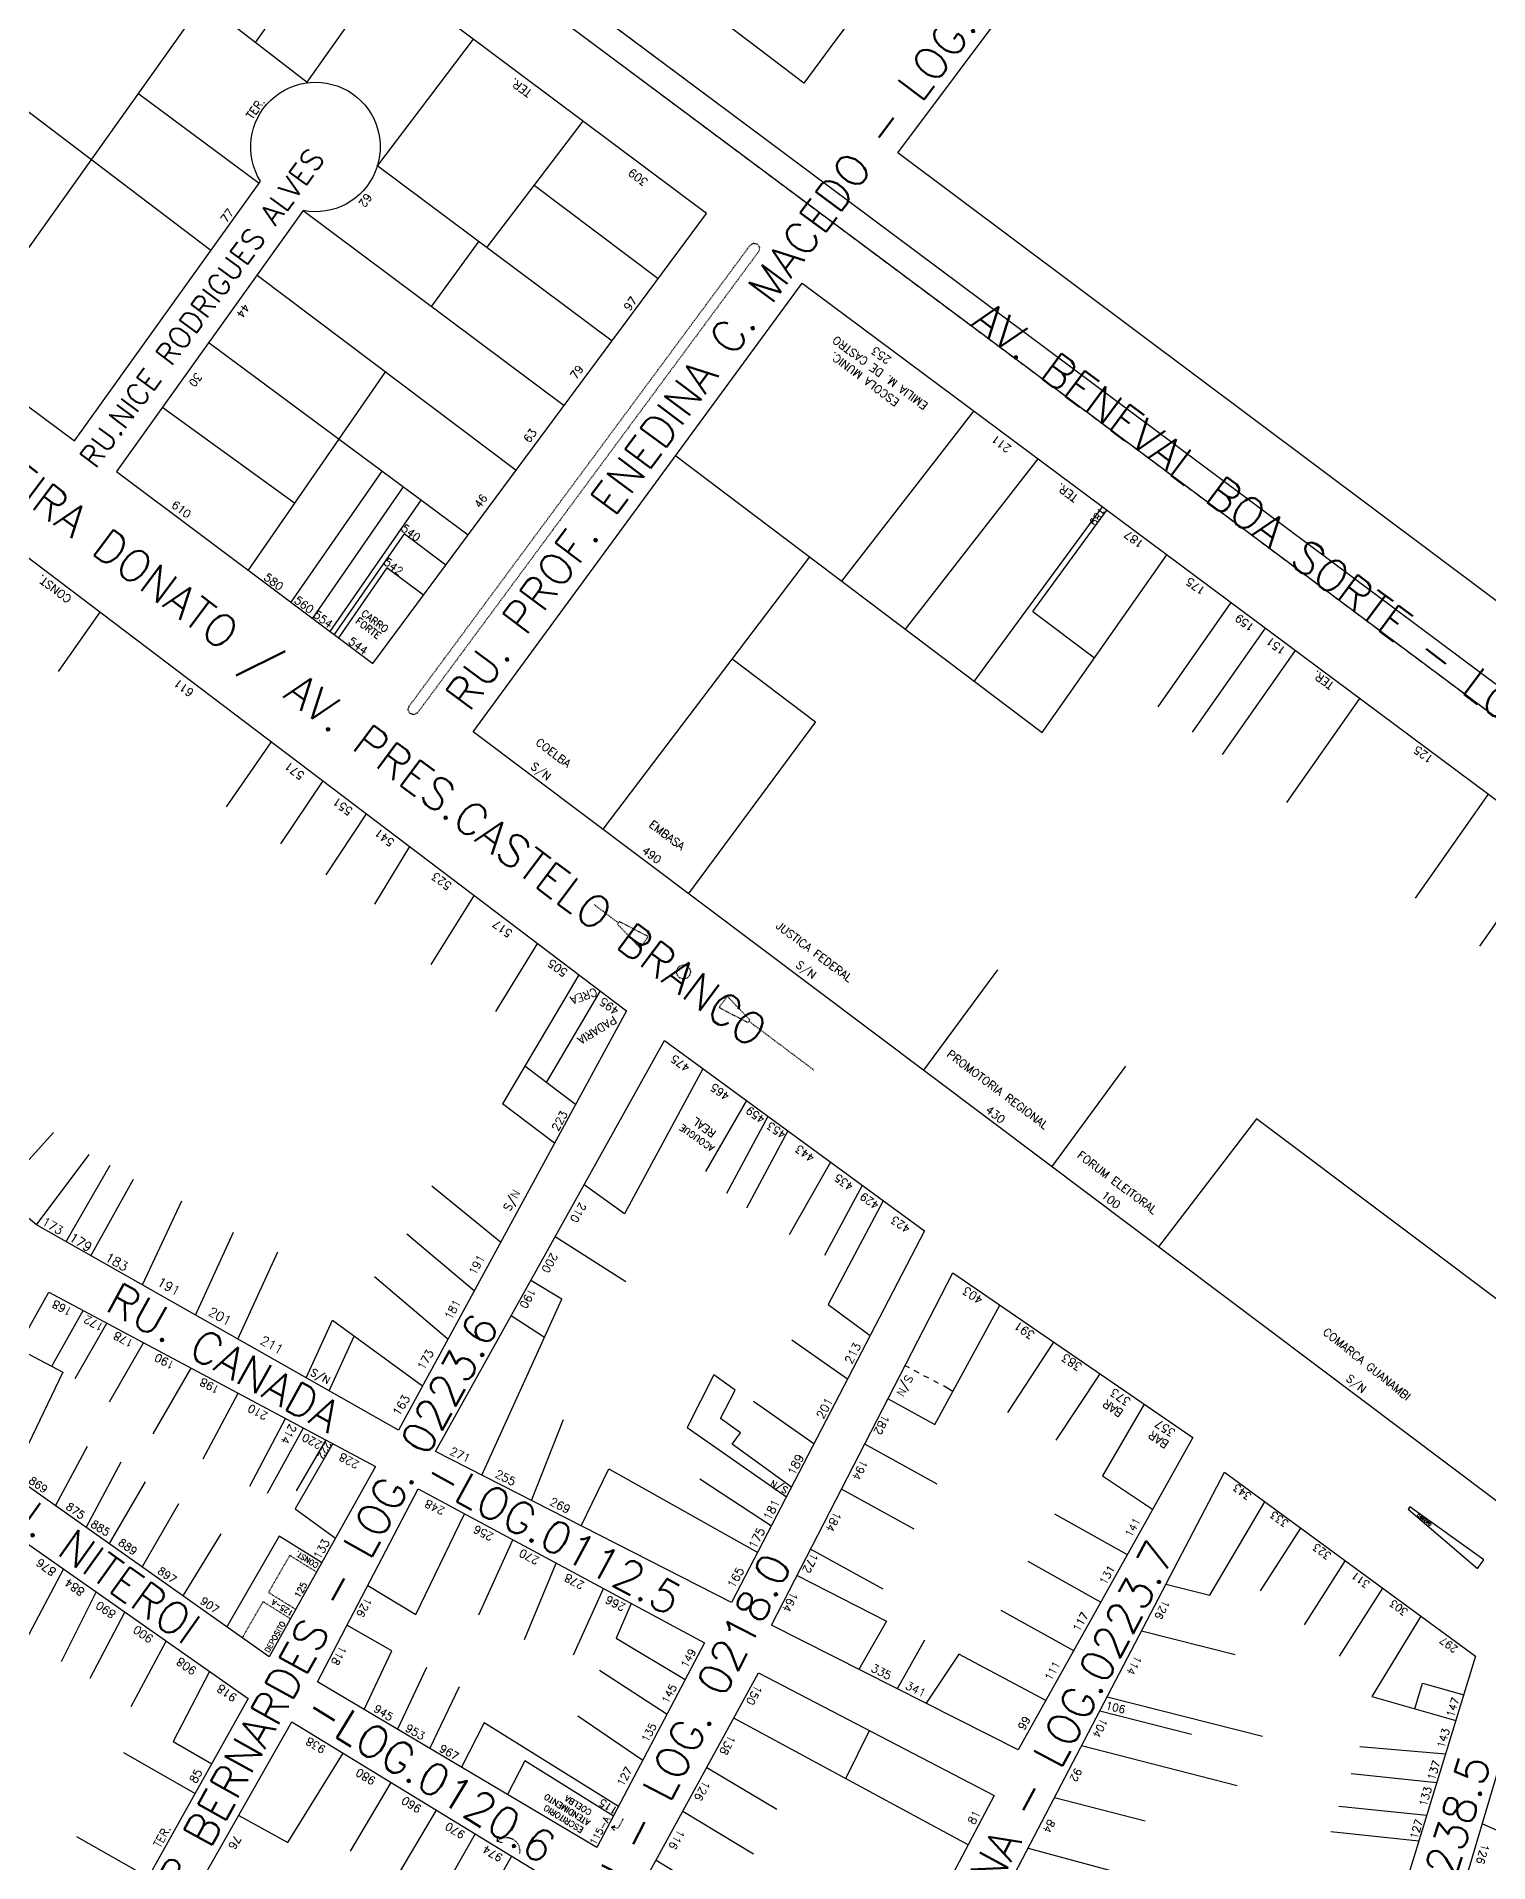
# Model space of a CAD drawing. Extents: x 714896 to 749292, y 8417558 to 8447149.
# Drawn here: x 738860.4 to 739131.9, y 8426925.1 to 8427266.6 of the extents above; entities that cross this region are included whole.
import ezdxf

# ---------------------------------------------------------------- set-up
doc = ezdxf.new("R2010")
doc.units = 0
doc.header["$MEASUREMENT"] = 0
doc.linetypes.add('ACAD_ISO03W100', pattern=[30, 12, -18])
for name, color, linetype in [('LOTE', 7, 'CONTINUOUS'), ('NUM-PORTA', 7, 'CONTINUOUS'), ('QUADRA', 6, 'CONTINUOUS'), ('TEXTO', 7, 'CONTINUOUS'), ('TEXTODERUA', 3, 'CONTINUOUS')]:
    doc.layers.add(name, color=color, linetype=linetype)
doc.styles.add('ROMANS', font='ROMANS.SHX', dxfattribs={"height": 1.5})

msp = doc.modelspace()

# ---------------------------------------------------------------- linework, layer by layer
at = {"layer": 'LOTE', "color": 7}
for p, q in [((738845.09, 8427207.64, 539.81), (738905.93, 8427293.13, 540.22)), ((738901.36, 8427265.49, 539.35), (738915.71, 8427285.82, 540.22)), ((738910.98, 8427258.08, 539.75), (738925.48, 8427278.52, 540.22)), ((738891.61, 8427273, 539.6), (738910.98, 8427258.08, 539.75)), ((738942.06, 8427266.12, 540.22), (738924.13, 8427242.45, 539.84)), ((738847.6, 8427261.08, 539.51), (738892.97, 8427226.64, 539.82)), ((738879.5, 8427255.89, 539.62), (738902, 8427239.19, 539.77)), ((738962.56, 8427250.79, 540.22), (738944.6, 8427227.18, 539.84)), ((738924.04, 8427242.52, 539.84), (738968.04, 8427209.71, 540.58)), ((738953.45, 8427238.82, 540.03), (738976.67, 8427221.34, 540.58)), ((738910.27, 8427234.04, 539.81), (738959.06, 8427197.6, 540.58)), ((738943.1, 8427228.34, 539.97), (738934.23, 8427216.19, 539.97)), ((738901.65, 8427221.94, 539.85), (738950.07, 8427185.48, 540.58)), ((738892.64, 8427209.3, 539.92), (738941.09, 8427173.37, 540.58)), ((738925.68, 8427203.92, 539.98), (738899.97, 8427166.8, 539.88)), ((738883.98, 8427197.19, 540.01), (738908.61, 8427179.37, 540)), ((739010.98, 8427164.73, -0.07), (739035.69, 8427196.55)), ((738979.95, 8427188.19), (739048.45, 8427136.42, -0.1)), ((739022.88, 8427155.74, -0.08), (739047.72, 8427187.59)), ((738924.96, 8427185.33, 540.06), (738907.97, 8427160.81, 539.88)), ((738928.97, 8427182.36, 540.06), (738911.97, 8427157.81, 539.88)), ((738932.27, 8427179.89, 538.93), (738915.26, 8427155.34, 538.74)), ((739035.78, 8427145.99, -0.09), (739059.75, 8427178.63)), ((739046.71, 8427159.07, -0.06), (739060.55, 8427178.03)), ((738929.12, 8427173.59, 540.58), (738916.06, 8427154.74, 538.74)), ((738925.93, 8427167.23, 540.58), (738916.86, 8427154.14, 538.74)), ((739004.96, 8427169.29, -0.03), (738966.32, 8427118.33)), ((739048.45, 8427136.42, -0.1), (739071.78, 8427169.67)), ((739070.15, 8427141.25, -0.06), (739083.81, 8427160.71)), ((738872.23, 8427158.94, 542.17), (738864.41, 8427147.86, 541.75)), ((739046.71, 8427159.07, -0.06), (739058.23, 8427150.36, -0.1)), ((739076.57, 8427136.47, -0.06), (739090.23, 8427155.93)), ((738990.41, 8427150.26), (739006.08, 8427138.43, -0.04)), ((739082.18, 8427132.29, -0.06), (739095.84, 8427151.75)), ((739094.21, 8427123.33, -0.06), (739107.87, 8427142.79)), ((739006.08, 8427138.43, -0.04), (738982.31, 8427106.32)), ((738904.24, 8427134.7, 542.17), (738895.84, 8427122.55, 541.72)), ((738913.94, 8427127.36, 542.17), (738906, 8427115.59, 541.74)), ((739118.27, 8427105.41, -0.06), (739131.94, 8427124.88)), ((738922.05, 8427121.23, 542.17), (738914.47, 8427109.82, 541.76)), ((739130.31, 8427096.45, -0.06), (739143.97, 8427115.92)), ((738930.15, 8427115.1, 542.17), (738923.61, 8427104.3, 541.8)), ((738942.21, 8427105.98, 542.17), (738934.12, 8427093.01, 541.79)), ((738954.09, 8427096.99, 542.17), (738946.23, 8427084.26, 541.88)), ((739040.09, 8427092.04, -0.06), (739026.27, 8427073.27)), ((738961.84, 8427091.12, 542.17), (738947.52, 8427066.98, 542.31)), ((738965.83, 8427088.11, 542.17), (738955.68, 8427070.99, 542.27)), ((738985.01, 8427073.54, 543.55), (738970.32, 8427046.4, 542.61)), ((739064.07, 8427074.01, -0.06), (739050.25, 8427055.25)), ((738993.15, 8427067.58, 543.55), (738985.47, 8427054.29, 542.95)), ((738997.19, 8427064.63, 543.55), (738989.45, 8427050.19, 543.04)), ((738853.29, 8427050.25, 539.48), (738863.54, 8427061.62, 540.5)), ((739000.9, 8427061.91, 543.55), (738993.16, 8427047.47, 543.04)), ((739088.57, 8427064.15, -0.15), (739070.24, 8427040.22)), ((739159.39, 8427010.92), (739088.57, 8427064.15, -0.15)), ((738860.38, 8427044.33, 540.12), (738870.22, 8427057.48, 540.56)), ((738865.91, 8427041.19, 540.75), (738874.13, 8427055.49, 540.6)), ((739008.87, 8427056.08, 543.55), (739001.12, 8427042.49, 543.11)), ((738870.55, 8427038.56, 540.75), (738878.53, 8427052.89, 540.65)), ((738947.17, 8427041.08, 542.31), (738934.34, 8427051.59, 541.68)), ((738970.32, 8427046.4, 542.61), (738962.78, 8427051.8, 542.27)), ((739014.82, 8427051.72, 543.55), (739007.78, 8427038.63, 543.16)), ((738880.18, 8427033.1, 540.75), (738887.55, 8427048.84, 540.8)), ((739018.75, 8427048.84, 543.55), (739008.44, 8427029.45, 543.13)), ((738890.12, 8427027.46, 540.75), (738897.19, 8427042.95, 540.95)), ((738942.23, 8427032.01, 542.31), (738929.66, 8427042.61, 541.6)), ((738970.63, 8427033.67, 542.67), (738957.38, 8427042.1, 542.27)), ((738898.06, 8427022.95, 540.75), (738905.5, 8427039.28, 541.08)), ((738937.3, 8427022.93, 542.31), (738923.61, 8427034.63, 541.46)), ((738958.61, 8427030.44, 542.47), (738952.84, 8427033.95, 542.27)), ((738943.66, 8426997.54, 542.27), (738958.61, 8427030.44, 542.47)), ((738863.22, 8427017.93, 541.3), (738869.1, 8427028.3, 542.07)), ((738955.37, 8427023.28, 542.46), (738949.15, 8427027.33, 542.27)), ((739008.44, 8427029.45, 543.13), (739016.31, 8427023.62, 543.25)), ((739028.42, 8427007, 543.95), (739040.55, 8427029.31, 543.93)), ((738867.63, 8427015.58, 541.3), (738873.51, 8427025.94, 542.07)), ((738910.79, 8427015.73, 540.75), (738915.72, 8427026.53, 540.97)), ((738915.14, 8427013.26, 540.75), (738919.82, 8427023.53, 540.96)), ((738915.72, 8427026.53, 541.19), (738932.56, 8427014.24, 542.31)), ((738856.81, 8427021.28, 542.05), (738865.3, 8427016.81, 541.21)), ((738874.03, 8427011.25, 540.97), (738880.36, 8427022.29, 542.07)), ((739012.08, 8427015.47, 543.25), (739001.66, 8427022.74, 543.05)), ((739042.04, 8427009.24, 544.03), (739050.67, 8427022.37, 543.93)), ((738865.3, 8427016.81, 541.21), (738856.03, 8426997.42, 537.75)), ((738882.19, 8427005.25, 540.81), (738889.28, 8427017.54, 542.07)), ((738987.03, 8427016.27, 542.86), (738982.09, 8427006.42, 542.79)), ((738991.02, 8427013.42, 542.91), (738987.03, 8427016.27, 542.86)), ((738988.3, 8427008.11, 542.87), (738991.02, 8427013.42, 542.91)), ((739051.09, 8427004.09, 543.93), (739059.3, 8427016.45, 543.93)), ((738891.53, 8427000.6, 540.85), (738898.1, 8427012.84, 542.07)), ((739005.79, 8427003.35, 543.25), (738994.45, 8427011.3, 542.96)), ((739019.64, 8427011.77, 544.18), (739028.42, 8427007, 543.95)), ((739067.53, 8427010.81, 543.93), (739059.73, 8426997.4, 543.79)), ((738900.25, 8426995.45, 540.88), (738906.93, 8427008.13, 542.08)), ((738952.96, 8426992.79, 542.27), (738958.96, 8427007.9, 542.53)), ((738982.09, 8427006.42, 542.79), (739000.66, 8426993.47, 543.25)), ((738992.04, 8427005.46, 542.92), (738988.3, 8427008.11, 542.87)), ((738903.6, 8426994.16, 540.94), (738910.29, 8427006.34, 542.08)), ((738915.78, 8427003.41, 542.08), (738908.76, 8426991.2, 541.02)), ((738914.47, 8427004.13, 542.07), (738908.97, 8426994.56, 541.14)), ((738990.5, 8427003.29, 542.9), (738992.04, 8427005.46, 542.92)), ((739001.6, 8426995.27, 543.25), (738990.5, 8427003.29, 542.9)), ((739028.85, 8426995.86, 543.9), (739015.29, 8427003.33, 544.18)), ((738869.87, 8427002.87, 540.19), (738863.93, 8426991.83, 537.75)), ((738876.16, 8426999.96, 540.19), (738869.65, 8426987.78, 537.75)), ((738880.67, 8426996.29, 540.09), (738873.96, 8426984.74, 537.75)), ((738962.27, 8426988.03, 542.27), (738967.41, 8426998.68, 542.57)), ((738967.41, 8426998.68, 542.57), (738995.26, 8426983.05, 543.25)), ((738997.82, 8426987.99, 543.25), (738984.47, 8426996.74, 542.79)), ((739059.73, 8426997.4, 543.79), (739069.12, 8426991.16, 543.43)), ((739024.5, 8426987.41, 543.9), (739010.94, 8426994.88, 544.18)), ((738886.95, 8426992.13, 540.08), (738880.11, 8426980.38, 537.75)), ((738908.76, 8426991.2, 541.02), (738916.28, 8426985.75, 541.38)), ((738931.34, 8426971.47, 543.12), (738940.45, 8426990.26, 543.7)), ((739050.75, 8426990.31, 543.87), (739064.37, 8426982.65, 543.42)), ((739079.8, 8426975.1, 542.95), (739090.11, 8426992.52, 542.96)), ((738894.86, 8426986.56, 540.13), (738887.77, 8426974.96, 537.75)), ((738905.76, 8426986.09, 540.73), (738896, 8426969.14, 537.75)), ((738913.71, 8426981.15, 541.38), (738905.76, 8426986.09, 540.73)), ((739096.81, 8426987.61, 542.96), (739089.27, 8426975.9, 543.16)), ((738943.12, 8426971.39, 543.12), (738949.44, 8426985.43, 543.7)), ((739018.72, 8426976.2, 543.9), (739005.17, 8426983.66, 544.18)), ((738858.5, 8426966.87, 539.72), (738865.42, 8426979.95, 540.98)), ((738951.65, 8426966.78, 543.06), (738957.59, 8426981.05, 543.7)), ((739045.76, 8426981.46, 543.89), (739059.42, 8426973.79, 543.42)), ((739105.11, 8426981.53, 542.96), (739097.5, 8426969.53, 543.38)), ((738865.02, 8426962.69, 539.74), (738871.55, 8426975.66, 540.98)), ((738922.32, 8426976.86, 543.7), (738931.34, 8426971.47, 543.12)), ((738960.8, 8426963.89, 543.07), (738966.4, 8426976.32, 543.7)), ((739002.65, 8426978.78, 544.18), (739019.35, 8426970.23, 543.92)), ((739071.62, 8426977.12, 542.51), (739079.8, 8426975.1, 542.95)), ((739112.14, 8426976.39, 542.96), (739104.04, 8426963.65, 543.56)), ((738971.61, 8426973.52, 543.7), (738968.77, 8426967.05, 543.26)), ((739040.71, 8426972.28, 543.94), (739054.36, 8426964.74, 543.42)), ((738870.43, 8426959.53, 539.71), (738876.9, 8426971.9, 540.98)), ((738926.85, 8426964.68, 542.89), (738918.43, 8426969.43, 543.7)), ((739019.35, 8426970.23, 543.92), (739014.17, 8426961.19, 544.43)), ((739119.3, 8426971.14, 542.96), (739110.1, 8426956.12, 543.77)), ((738878.07, 8426954.22, 539.5), (738884.62, 8426966.49, 540.98)), ((738968.77, 8426967.05, 543.26), (738981.72, 8426959.31, 542.91)), ((739026.49, 8426966.63, 543.92), (739021.32, 8426957.58, 544.43)), ((739067.06, 8426968.4, 542.51), (739084.59, 8426964, 543.25)), ((738921.68, 8426953.68, 541.52), (738926.85, 8426964.68, 542.89)), ((739032.89, 8426964.04, 544.09), (739026.75, 8426954.84, 544.43)), ((739049.13, 8426955.4, 543.42), (739032.89, 8426964.04, 544.09)), ((738892.76, 8426960.79, 540.98), (738885.91, 8426947.67, 16.69)), ((738933.32, 8426961.56, 542.74), (738927.92, 8426949.98, 541.52)), ((738965.68, 8426961.04, 543.04), (738978.31, 8426952.81, 542.91)), ((739119.61, 8426958.61, 545.09), (739127.31, 8426956.42, 545.09)), ((738939.45, 8426957.93, 542.64), (738933.92, 8426946.43, 541.52)), ((739060.63, 8426956.08, 542.51), (739089.7, 8426948.68, 543.78)), ((739110.1, 8426956.12, 543.92), (739125.84, 8426951.64, 545.09)), ((738961.65, 8426952.53, 542.8), (738973.78, 8426944.21, 542.91)), ((739034.64, 8426928.39, 545.54), (738990.8, 8426952.08, 543.68)), ((739059.24, 8426953.42, 542.51), (739076.37, 8426949.06, 543.26)), ((738944.08, 8426951.18, 542.42), (738939.89, 8426942.89, 541.52)), ((738969.21, 8426935.52, 542.91), (738944.08, 8426951.18, 542.42)), ((739011.75, 8426940.75, 543.73), (739016.15, 8426949.74, 543.06)), ((738876.66, 8426945.63, 538.86), (738890.05, 8426938, 537.48)), ((738885.91, 8426947.67, 16.69), (738893.14, 8426943.55)), ((738907.37, 8426928.78, 541.22), (738917.75, 8426945.49, 542.56)), ((739055.85, 8426946.93, 542.51), (739084.91, 8426939.47, 543.8)), ((739123.9, 8426945.31, 545.09), (739107.9, 8426946.73, 544)), ((738951.68, 8426944.09, 542.21), (738948.49, 8426937.79, 541.52)), ((738968.28, 8426933.75, 542.91), (738951.68, 8426944.09, 542.59)), ((738985.73, 8426942.82, 543.68), (738998.85, 8426935.05, 543.83)), ((739122.26, 8426939.98, 545.09), (739106.24, 8426941.66, 544.06)), ((738919.13, 8426927.2, 541.54), (738926.71, 8426940.01, 542.56)), ((738927.57, 8426922.04, 541.54), (738935.16, 8426934.85, 542.56)), ((738981.29, 8426934.7, 543.68), (738994.48, 8426926.72, 543.91)), ((739050.79, 8426937.25, 542.51), (739067.72, 8426932.87, 543.27)), ((739120.39, 8426933.87, 545.09), (739103.94, 8426935.56, 544.1)), ((738898.2, 8426933.86, 540.67), (738907.37, 8426928.78, 541.22)), ((739146.01, 8426925.54, 543.17), (739130.77, 8426932.3, 543.36)), ((738867.88, 8426929.93, 538.86), (738881.27, 8426922.3, 537.48)), ((738942.39, 8426930.44, 542.56), (738937.19, 8426921.23, 541.71)), ((739118.92, 8426929.09, 545.09), (739102.47, 8426930.78, 544.1)), ((738949.23, 8426926.28, 542.56), (738944.2, 8426917.39, 541.74)), ((738976.26, 8426925.52, 543.68), (738989.64, 8426917.4, 543.95)), ((739045.83, 8426927.75, 542.51), (739063.11, 8426923.1, 543.3))]:
    msp.add_line(p, q, dxfattribs=at)
at = {"layer": 'LOTE', "color": 7, "ltscale": 0.1}
for p, q in [((739023.65, 8427017.56, 544.14), (739022.84, 8427017.99, 544.18)), ((739025.46, 8427016.6, 544.07), (739024.55, 8427017.08, 544.11)), ((739027.27, 8427015.64, 544.02), (739026.36, 8427016.12, 544.05)), ((739029.09, 8427014.68, 543.98), (739028.18, 8427015.16, 544)), ((739031.76, 8427013.15, 543.95), (739029.99, 8427014.2, 543.96))]:
    msp.add_line(p, q, dxfattribs=at)
at = {"layer": 'LOTE', "color": 7, "linetype": 'ACAD_ISO03W100', "ltscale": 0.005}
for p, q in [((738907.74, 8426982.51, 540.41), (738903.75, 8426975.58, 539.19)), ((738912.75, 8426979.4, 541.38), (738907.74, 8426982.51, 540.97)), ((738902.75, 8426973.85, 538.89), (738898.86, 8426967.11, 537.7)), ((738907.87, 8426970.67, 541.38), (738902.75, 8426973.85, 540.96)), ((738908.87, 8426972.4, 541.38), (738903.75, 8426975.58, 540.96))]:
    msp.add_line(p, q, dxfattribs=at)
for points, elevation in [([(738779.8, 8427409.25), (738884.7, 8427330.98), (738892.42, 8427325.23), (738996.85, 8427247.31), (739012.8, 8427235.41), (739212.25, 8427086.6), (739212.71, 8427086.26), (739213.27, 8427085.5), (739213.48, 8427084.81), (739213.49, 8427084.09), (739213.34, 8427083.53), (739212.85, 8427082.74), (739212.4, 8427082.34), (739211.5, 8427081.97), (739210.85, 8427081.92), (739209.91, 8427082.17), (739209.05, 8427082.75), (739010.36, 8427230.99), (738995.91, 8427241.77), (738889.58, 8427321.1), (738878.57, 8427329.32), (738780.5, 8427402.49)], 537.31), ([(738964.66, 8427104.24), (738969.21, 8427100.81)], 542.17), ([(739005.77, 8427073.29), (738993.62, 8427082.42)], 542.17)]:
    msp.add_lwpolyline(points, dxfattribs=dict(at, elevation=elevation))
msp.add_lwpolyline([(738995.45, 8427226.38), (738931.66, 8427140.12), (738931.01, 8427139.74), (738930.26, 8427139.93), (738929.87, 8427140.6), (738930.05, 8427141.31), (738993.85, 8427227.56), (738994.49, 8427227.95), (738995.24, 8427227.77), (738995.63, 8427227.11), (738995.45, 8427226.38)], close=True, dxfattribs=at)
at = {"layer": 'LOTE', "color": 7, "linetype": 'CONTINUOUS', "elevation": 540.58, "flags": 128}
for points in [[(738936.92, 8427167.75), (738929.12, 8427173.59)], [(738932.75, 8427162.13), (738925.93, 8427167.23)]]:
    msp.add_lwpolyline(points, dxfattribs=at)
at = {"layer": 'LOTE', "color": 7, "linetype": 'ACAD_ISO03W100', "ltscale": 0.001, "elevation": 542.17}
for points in [[(738969.39, 8427101.05), (738969.03, 8427100.57), (738973.24, 8427096.16), (738974.8, 8427098.24)], [(738993.8, 8427082.66), (738989.59, 8427087.08), (738988.03, 8427085), (738993.44, 8427082.18)]]:
    msp.add_lwpolyline(points, close=True, dxfattribs=at)
at = {"layer": 'LOTE', "color": 7, "linetype": 'CONTINUOUS', "flags": 128}
for points in [[(738961.18, 8427066.82), (738951.69, 8427074.01)], [(738957.25, 8427059.61), (738947.52, 8427066.98)]]:
    msp.add_lwpolyline(points, dxfattribs=at)
at = {"layer": 'LOTE', "color": 7, "elevation": 545.09, "flags": 128}
msp.add_lwpolyline([(739118.15, 8426953.83), (739119.61, 8426958.61)], dxfattribs=at)
at = {"layer": 'LOTE', "color": 3, "linetype": 'ACAD_ISO03W100', "ltscale": 0.002, "flags": 128}
msp.add_lwpolyline([(738970.07, 8426933.21), (738969.17, 8426931.47), (738967.9, 8426931.7)], dxfattribs=at)
at = {"layer": 'LOTE', "color": 3, "flags": 128}
for points in [[(738967.9, 8426931.7), (738968.58, 8426932.02)], [(738967.9, 8426931.7), (738968.49, 8426931.08)]]:
    msp.add_lwpolyline(points, dxfattribs=at)
at = {"layer": 'LOTE', "color": 7, "flags": 128}
for points in [[(738946.56, 8426929.07), (738946.73, 8426930)], [(738946.56, 8426929.07), (738947.45, 8426928.83)]]:
    msp.add_lwpolyline(points, dxfattribs=at)
at = {"layer": 'LOTE', "color": 7, "linetype": 'ACAD_ISO03W100', "ltscale": 0.003, "flags": 128}
msp.add_lwpolyline([(738950.8, 8426926.73), (738950.81, 8426927.49), (738950.58, 8426928.28), (738950.06, 8426929), (738949.55, 8426929.38), (738948.69, 8426929.69), (738947.74, 8426929.67), (738947.15, 8426929.47), (738946.56, 8426929.07)], dxfattribs=at)
at = {"layer": 'LOTE', "color": 7, "linetype": 'ACAD_ISO03W100', "ltscale": 0.004}
msp.add_circle((738981.39, 8427091.64, 542.17), 1.3, dxfattribs=at)
at = {"layer": 'QUADRA', "color": 6, "elevation": 537.31}
msp.add_lwpolyline([(738779.8, 8427409.25), (738884.7, 8427330.98), (738892.42, 8427325.23), (738996.85, 8427247.31), (739012.8, 8427235.41), (739212.25, 8427086.6), (739212.71, 8427086.26), (739213.27, 8427085.5), (739213.48, 8427084.81), (739213.49, 8427084.09), (739213.34, 8427083.53), (739212.85, 8427082.74), (739212.4, 8427082.34), (739211.5, 8427081.97), (739210.85, 8427081.92), (739209.91, 8427082.17), (739209.05, 8427082.75), (739010.36, 8427230.99), (738995.91, 8427241.77), (738889.58, 8427321.1), (738878.57, 8427329.32), (738780.5, 8427402.49)], dxfattribs=at)
at = {"layer": 'QUADRA', "color": 6, "linetype": 'CONTINUOUS'}
for points in [[(739221.85, 8427094.85), (739021.46, 8427244.82), (739075.4, 8427316.92), (739276.04, 8427167.01), (739272.43, 8427162.21), (739274.03, 8427161), (739271.02, 8427157), (739269.43, 8427158.21), (739221.85, 8427094.85)], [(738744.27, 8427141.42), (738799.1, 8427214.33), (738970.74, 8427084.39), (738928.06, 8427005.94), (738860.38, 8427044.33), (738744.27, 8427141.42)], [(739129.89, 8426980.04), (739131.05, 8426981.67), (739117.23, 8426991.57), (739116.94, 8426991.16)]]:
    msp.add_lwpolyline(points, close=True, dxfattribs=at)
at = {"layer": 'QUADRA', "color": 6}
msp.add_lwpolyline([(738790.46, 8427248.28), (738867.46, 8427191), (738902, 8427239.19), (738902.26, 8427239.55, -4.773608), (738910.27, 8427234.04), (738875.33, 8427185.26), (738923.27, 8427149.34), (738985.69, 8427233.5), (738881.82, 8427311.16), (738847.6, 8427261.08, -4.609024)], format="xyb", dxfattribs=at)
at = {"layer": 'QUADRA', "color": 6, "linetype": 'CONTINUOUS'}
msp.add_lwpolyline([(739016.15, 8427274.45), (739008.83, 8427264.54), (739003.91, 8427257.88), (739003.91, 8427257.88), (738995.52, 8427264.24), (738986.26, 8427271.27)], dxfattribs=at)
at = {"layer": 'QUADRA', "color": 6}
for points in [[(739003.61, 8427220.44), (739074.11, 8427167.94), (739204.2, 8427071.06), (739141.38, 8426986.75), (739048.64, 8427056.46), (738942.07, 8427136.56)], [(738977.82, 8427078.8), (739026.47, 8427043.19), (738990.39, 8426973.67), (738935.01, 8427001.96), (738977.82, 8427078.8)], [(739031.77, 8427035.33), (739076.64, 8427004.57), (739043.96, 8426946.15), (738997.84, 8426969.44), (739031.77, 8427035.33)], [(738862.67, 8427031.72), (738923.79, 8426999.14), (738903.9, 8426963.55), (738846.99, 8427003.76), (738862.67, 8427031.72)], [(739086.22, 8426822.57), (739011.37, 8426861.77), (739082.55, 8426998.05), (739129.53, 8426963.66), (739086.22, 8426822.57)], [(738844.12, 8426994.88), (738899.98, 8426955.76), (738848.35, 8426863.53), (738792.99, 8426888.46), (738844.12, 8426994.88)], [(738931.76, 8426994.93), (738985.33, 8426966.15), (738965.2, 8426927.9), (738912.9, 8426958.84), (738931.76, 8426994.93)], [(738995.43, 8426960.55), (739039.49, 8426937.59), (739001.84, 8426866.19), (738956.21, 8426888.87), (738995.43, 8426960.55)], [(739138.23, 8426957.43), (739190.47, 8426917.96), (739173.83, 8426865.38), (739116.52, 8426884.27), (739138.23, 8426957.43)], [(738908.13, 8426951.37), (738960.66, 8426919.29), (738916.83, 8426833.83), (738856.1, 8426859.7), (738908.13, 8426951.37)]]:
    msp.add_lwpolyline(points, close=True, dxfattribs=at)

# ---------------------------------------------------------------- texts
at = {"layer": 'NUM-PORTA', "color": 7, "style": 'ROMANS'}
for s, height, rotation, p in [('309', 1.524, 143.2154, (738974.91, 8427239.68)), ('62', 1.501, 234.5275, (738922.03, 8427237.43)), ('77', 1.495, 54.2248, (738895.9, 8427231.61)), ('44', 1.492, 234.6088, (738899.17, 8427216.77)), ('97', 1.5, 53.5082, (738971.29, 8427215.14)), ('253', 1.506, 143.3431, (739020.37, 8427206.39)), ('79', 1.496, 53.5082, (738961.27, 8427202.36)), ('30', 1.487, 234.633, (738890.25, 8427203.85)), ('63', 1.496, 53.5067, (738952.54, 8427190.47)), ('211', 1.508, 143.3256, (739042.84, 8427189.83)), ('46', 1.496, 53.5236, (738943.3, 8427178.23)), ('610', 1.494, 323.3394, (738885.48, 8427178.7)), ('189', 1.4, 233.3222, (739059.33, 8427178.64, -540.67)), ('540', 1.497, 323.2681, (738928.4, 8427174.32)), ('187', 1.508, 143.3222, (739067.64, 8427172)), ('542', 1.497, 323.2681, (738925.16, 8427168)), ('580', 1.496, 323.3072, (738902.74, 8427165.16)), ('175', 1.488, 143.0521, (739079.15, 8427163.22)), ('560', 1.497, 323.2681, (738908.43, 8427160.86)), ('554', 1.497, 323.2681, (738912.01, 8427158.15)), ('159', 1.488, 143.0521, (739088.31, 8427156.39)), ('544', 1.497, 323.2681, (738918.54, 8427153.2)), ('151', 1.488, 143.0521, (739094.18, 8427152.03)), ('611', 1.513, 143.0272, (738889.94, 8427144.17)), ('571', 1.513, 143.0257, (738910.62, 8427128.67)), ('S/N', 1.487, 323.0647, (738952.65, 8427129.8)), ('551', 1.513, 143.0227, (738919.64, 8427122)), ('541', 1.513, 143.0265, (738927.46, 8427116.17)), ('490', 1.488, 323.0617, (738973.46, 8427114.06)), ('523', 1.513, 143.0644, (738938.15, 8427108.04)), ('517', 1.513, 143.2001, (738949.53, 8427099.16)), ('505', 1.513, 143.2643, (738959.84, 8427091.83)), ('S/N', 1.488, 323.0568, (739002.24, 8427092.7)), ('495', 1.513, 143.2643, (738969.52, 8427084.65)), ('475', 1.465, 143.0679, (738982.74, 8427073.99)), ('465', 1.462, 143.9646, (738990.16, 8427068.68)), ('223', 1.51, 61.3701, (738957.94, 8427061.72)), ('459', 1.461, 143.942, (738996.78, 8427064.37, -543.55)), ('453', 1.461, 143.942, (739000.71, 8427061.49, -543.55)), ('443', 1.462, 143.961, (739006.05, 8427057.16)), ('S/N', 1.513, 61.2352, (738948.92, 8427046.74)), ('435', 1.464, 144.0503, (739013.33, 8427051.77)), ('210', 1.502, 240.4101, (738962.01, 8427048.67)), ('429', 1.467, 144.1773, (739018.13, 8427048.28)), ('100', 1.488, 321.2252, (739059.38, 8427049.62)), ('173', 1.61, 329.2781, (738861.2, 8427044.5)), ('423', 1.486, 145.0867, (739023.99, 8427043.91)), ('179', 1.725, 328.2912, (738866.31, 8427041.51)), ('183', 1.737, 330.7716, (738873, 8427037.74)), ('191', 1.515, 61.1948, (738942.44, 8427034.77)), ('200', 1.502, 240.4107, (738956.68, 8427039.27)), ('191', 1.725, 330.9856, (738882.76, 8427033.14)), ('190', 1.502, 240.8624, (738952.55, 8427032.63)), ('403', 1.547, 145.7662, (739037.59, 8427030.64)), ('168', 1.495, 152.1796, (738867.21, 8427028.55)), ('172', 1.496, 151.9984, (738873.13, 8427025.69)), ('201', 1.731, 330.9525, (738892.33, 8427027.55)), ('181', 1.517, 61.1002, (738937.93, 8427026.43)), ('178', 1.496, 151.9984, (738878.7, 8427022.63)), ('391', 1.552, 145.6199, (739047.24, 8427024.07)), ('190', 1.496, 151.9984, (738886.37, 8427018.54)), ('211', 1.729, 331.0494, (738902.04, 8427022.18)), ('173', 1.525, 60.7866, (738932.85, 8427017.02)), ('213', 1.571, 62.4737, (739012.81, 8427018.17)), ('383', 1.553, 145.5988, (739056.1, 8427018.13)), ('S/N', 1.4, 331.0494, (738911.45, 8427016.34)), ('198', 1.497, 151.9414, (738894.81, 8427013.96)), ('S/N', 1.504, 241.9393, (739023.09, 8427016.43)), ('373', 1.55, 145.6238, (739065.19, 8427011.61)), ('S/N', 1.488, 321.2252, (739105.15, 8427015.34)), ('210', 1.497, 151.9189, (738903.81, 8427009.04)), ('163', 1.579, 58.569, (738928.22, 8427008.44)), ('201', 1.572, 62.4959, (739007.55, 8427007.9)), ('214', 1.497, 241.6254, (738907.8, 8427007.24)), ('182', 1.504, 242.7239, (739018.67, 8427009.01)), ('357', 1.534, 145.6951, (739073.53, 8427005.8)), ('220', 1.498, 151.8682, (738913.95, 8427003.6)), ('222', 1.298, 241.6291, (738914.5, 8427003.92)), ('228', 1.503, 151.6917, (738920.9, 8426999.94)), ('271', 1.528, 334.2874, (738937.53, 8427001.49)), ('189', 1.573, 62.4865, (739002.13, 8426997.34)), ('194', 1.503, 242.7517, (739014.61, 8427000.55)), ('869', 1.451, 324.9042, (738858.77, 8426996.19)), ('255', 1.534, 333.4088, (738946.01, 8426997.23)), ('S/N', 1.259, 152.5245, (739001.09, 8426995.1)), ('248', 1.485, 153.1259, (738936.91, 8426991.3)), ('269', 1.535, 333.3029, (738956.21, 8426992.05)), ('343', 1.395, 143.1419, (739087.74, 8426993.85)), ('875', 1.45, 324.8546, (738865.73, 8426991.32)), ('181', 1.572, 62.329, (738997.6, 8426988.9)), ('184', 1.504, 242.7061, (739009.66, 8426990.87)), ('333', 1.393, 143.4983, (739094.69, 8426988.78)), ('885', 1.45, 327.7212, (738870.37, 8426988)), ('256', 1.487, 152.3898, (738946.01, 8426986.46)), ('175', 1.571, 62.1836, (738994.85, 8426983.6)), ('141', 1.456, 60.7941, (739065.14, 8426985.74)), ('889', 1.451, 324.8391, (738875.52, 8426984.59)), ('133', 1.532, 60.7903, (738913.39, 8426981.58)), ('270', 1.487, 152.1852, (738954.56, 8426982)), ('172', 1.504, 242.7837, (739005.34, 8426983.15)), ('323', 1.394, 143.4035, (739102.65, 8426982.71)), ('876', 1.524, 144.8554, (738864.21, 8426979.77)), ('897', 1.451, 324.8083, (738882.87, 8426979.28)), ('165', 1.564, 60.6192, (738990.84, 8426976.23)), ('131', 1.455, 60.8021, (739060.33, 8426976.87)), ('311', 1.394, 143.3721, (739109.88, 8426977.38)), ('884', 1.524, 144.8639, (738869.54, 8426976.03)), ('125', 1.2, 60.7612, (738909.56, 8426974.4)), ('278', 1.487, 152.2373, (738962.99, 8426977.37)), ('890', 1.524, 144.8517, (738875.37, 8426971.81)), ('907', 1.452, 324.7973, (738890.83, 8426973.67)), ('125-A', 1, 147.5519, (738908.5, 8426971.95)), ('126', 1.461, 241.7941, (738921.9, 8426974.79)), ('266', 1.486, 152.2902, (738970.7, 8426973.28)), ('164', 1.504, 242.7837, (739001.54, 8426975.85)), ('126', 1.445, 242.1617, (739071.15, 8426974.33)), ('303', 1.394, 143.3041, (739117.02, 8426972.2)), ('900', 1.524, 144.8784, (738882.36, 8426967.26)), ('117', 1.456, 60.821, (739055.38, 8426968.09)), ('297', 1.401, 141.8127, (739126.37, 8426965.23)), ('908', 1.525, 144.7838, (738890.45, 8426961.27)), ('118', 1.461, 241.4976, (738917.2, 8426965.77)), ('149', 1.435, 61.1832, (738982.05, 8426961.31)), ('335', 1.52, 333.1077, (739016.31, 8426960.93)), ('111', 1.458, 60.8729, (739050.12, 8426958.92)), ('114', 1.446, 242.111, (739065.91, 8426963.94)), ('341', 1.52, 333.1077, (739022.73, 8426957.68)), ('918', 1.525, 144.4428, (738898, 8426956.24)), ('145', 1.433, 61.5782, (738978.47, 8426954.68)), ('150', 1.501, 240.7661, (738994.91, 8426958.42)), ('147', 1.451, 73.2475, (739125.43, 8426952.09)), ('945', 1.47, 328.2567, (738923.28, 8426953.45)), ('99', 1.464, 61.0646, (739045.13, 8426949.71)), ('106', 1.446, 346.0534, (739060.21, 8426953.8, 542.59)), ('938', 1.49, 148.4359, (738914.6, 8426946.61)), ('953', 1.47, 329.9241, (738929.21, 8426949.79)), ('135', 1.432, 61.7194, (738974.69, 8426947.4)), ('138', 1.498, 241.2542, (738989.91, 8426949.08)), ('104', 1.446, 242.0316, (739059.53, 8426952.22)), ('143', 1.451, 73.2475, (739123.66, 8426946.33)), ('967', 1.47, 329.8483, (738935.55, 8426945.99)), ('85', 1.528, 60.8176, (738890.2, 8426939.73)), ('980', 1.49, 148.4922, (738923.95, 8426940.75)), ('127', 1.433, 61.4405, (738970.12, 8426939.19)), ('92', 1.446, 241.959, (739054.71, 8426942.87)), ('137', 1.451, 73.1222, (739121.88, 8426940.32)), ('126', 1.497, 241.3124, (738985.16, 8426940.5)), ('133', 1.451, 73.1167, (739120.31, 8426935.43)), ('960', 1.49, 148.5043, (738932.53, 8426935.5)), ('115', 1.4, 147.3106, (738969.21, 8426935.13)), ('970', 1.49, 148.5111, (738940.68, 8426930.68)), ('115-A', 1.3, 60.181, (738964.86, 8426928.19)), ('81', 1.51, 62.1232, (739035.79, 8426932.03)), ('84', 1.446, 241.9414, (739049.7, 8426933.29)), ('127', 1.452, 73.0012, (739118.6, 8426929.32)), ('76', 1.481, 240.5282, (738897.43, 8426930.29)), ('974', 1.49, 148.5111, (738947.71, 8426926.38)), ('116', 1.497, 241.3062, (738980.39, 8426931.41)), ('126', 1.491, 253.2618, (739130.7, 8426928.7))]:
    msp.add_text(s, height=height, rotation=rotation, dxfattribs=at).set_placement(p)
at = {"layer": 'NUM-PORTA', "style": 'ROMANS'}
for s, height, rotation, p in [('125', 1.508, 143.3082, (739121.77, 8427131.74)), ('430', 1.5, 322.2804, (739037.75, 8427065.55))]:
    msp.add_text(s, height=height, rotation=rotation, dxfattribs=at).set_placement(p)
at = {"layer": 'TEXTO', "style": 'ROMANS'}
for s, height, rotation, p in [('TER.', 1.526, 143.2515, (738953.17, 8427256.36)), ('TER.', 1.501, 54.2251, (738900.7, 8427250.98)), ('EMILIA M. DE CASTRO', 1.501, 143.3751, (739027.22, 8427197.88)), ('ESCOLA MUNIC.', 1.501, 143.3751, (739021.89, 8427198.52)), ('TER.', 1.508, 143.3234, (739055.33, 8427180.63)), ('CONST.', 1.513, 143.0112, (738867.08, 8427161.72)), ('TER.', 1.508, 143.3082, (739103.19, 8427145.57)), ('COELBA', 1.485, 323.0527, (738953.6, 8427134.29)), ('EMBASA', 1.487, 323.026, (738974.8, 8427118.92)), ('JUSTICA FEDERAL', 1.4876, 323.0061, (738998.52, 8427099.99)), ('PROMOTORIA REGIONAL', 1.5, 323.0394, (739030.48, 8427075.98)), ('REAL', 1.485, 144.7126, (738987.62, 8427061.77)), ('ACOUGUE', 1.205, 144.8368, (738987.29, 8427058.93)), ('FORUM ELEITORAL', 1.5, 323.0394, (739054.89, 8427057.06)), ('COMARCA GUANAMBI', 1.5, 321.2252, (739100.83, 8427024.04)), ('BAR', 1.55, 145.6238, (739063.8, 8427009.53)), ('BAR', 1.55, 145.6238, (739072.33, 8427003.68)), ('CANTEIRO', 0.5, 322.5394, (739118.52, 8426989.92)), ('TER.', 1.528, 60.8262, (738883.47, 8426927.68))]:
    msp.add_text(s, height=height, rotation=rotation, dxfattribs=at).set_placement(p)
at = {"layer": 'TEXTO', "color": 7, "style": 'ROMANS'}
for s, height, rotation, p in [('FORTE', 1.3, 323.2681, (738919.91, 8427157)), ('CARRO', 1.3, 323.2681, (738920.97, 8427158.46)), ('CREA', 1.513, 199.5176, (738964.91, 8427088.68, 0)), ('PADARIA', 1.513, 211.3576, (738968.29, 8427083.52)), ('CONST.', 1, 148.3032, (738913.26, 8426980.91)), ('DEPOSITO', 1, 60.7612, (738903.87, 8426964.23)), ('ESCRITORIO', 1.1, 148.1646, (738962.8, 8426931.48, 0.01)), ('ATENDIMENTO', 1.1, 148.1646, (738964.05, 8426932.85, 0.01)), ('COELBA', 1.1, 148.1646, (738964.34, 8426934.75, 0.01))]:
    msp.add_text(s, height=height, rotation=rotation, dxfattribs=at).set_placement(p)
at = {"layer": 'TEXTODERUA', "style": 'ROMANS'}
for s, height, rotation, p in [('RU. PROF. ENEDINA C. MACEDO - LOG. 025.0', 6, 53.4433, (738941.27, 8427140)), ('AV. SANTOS DUMONT - LOG. 0015.3', 6, 323.2366, (739125.49, 8427283.65)), ('RU.NICE RODRIGUES ALVES', 4, 53.4433, (738871.35, 8427185.58)), ('AV. MESSIAS PEREIRA DONATO / AV. PRES.CASTELO BRANCO', 6, 323.0612, (738798.41, 8427224.26)), ('AV. BENEVAL BOA SORTE - LOG. 0022.6', 6, 323.22, (739034.92, 8427212.66)), ('RU. CANADA ', 6, 331.0386, (738872.92, 8427028.53)), ('RU. ARTHUR BERNARDES - LOG. 0223.6', 6, 60.998, (738867.17, 8426881.35)), ('RU. NITEROI ', 6, 324.4509, (738849.44, 8426993.24)), (' -LOG.0112.5', 6, 331.6678, (738928.61, 8426998.11)), ('RU. AFONSO PENA - LOG.0223.7', 6, 61.9493, (739010.09, 8426863.95)), ('RU. PARAGUASSU - LOG. 0218.0', 6, 62.74, (738940.13, 8426861.04)), ('-LOG.0120.6', 6, 328.1997, (738909.96, 8426952.44)), ('RU.LAURO DE FREITAS-LOG.238.5', 6, 72.7157, (739091.94, 8426813.6))]:
    msp.add_text(s, height=height, rotation=rotation, dxfattribs=at).set_placement(p)

doc.saveas('drawing.dxf')
